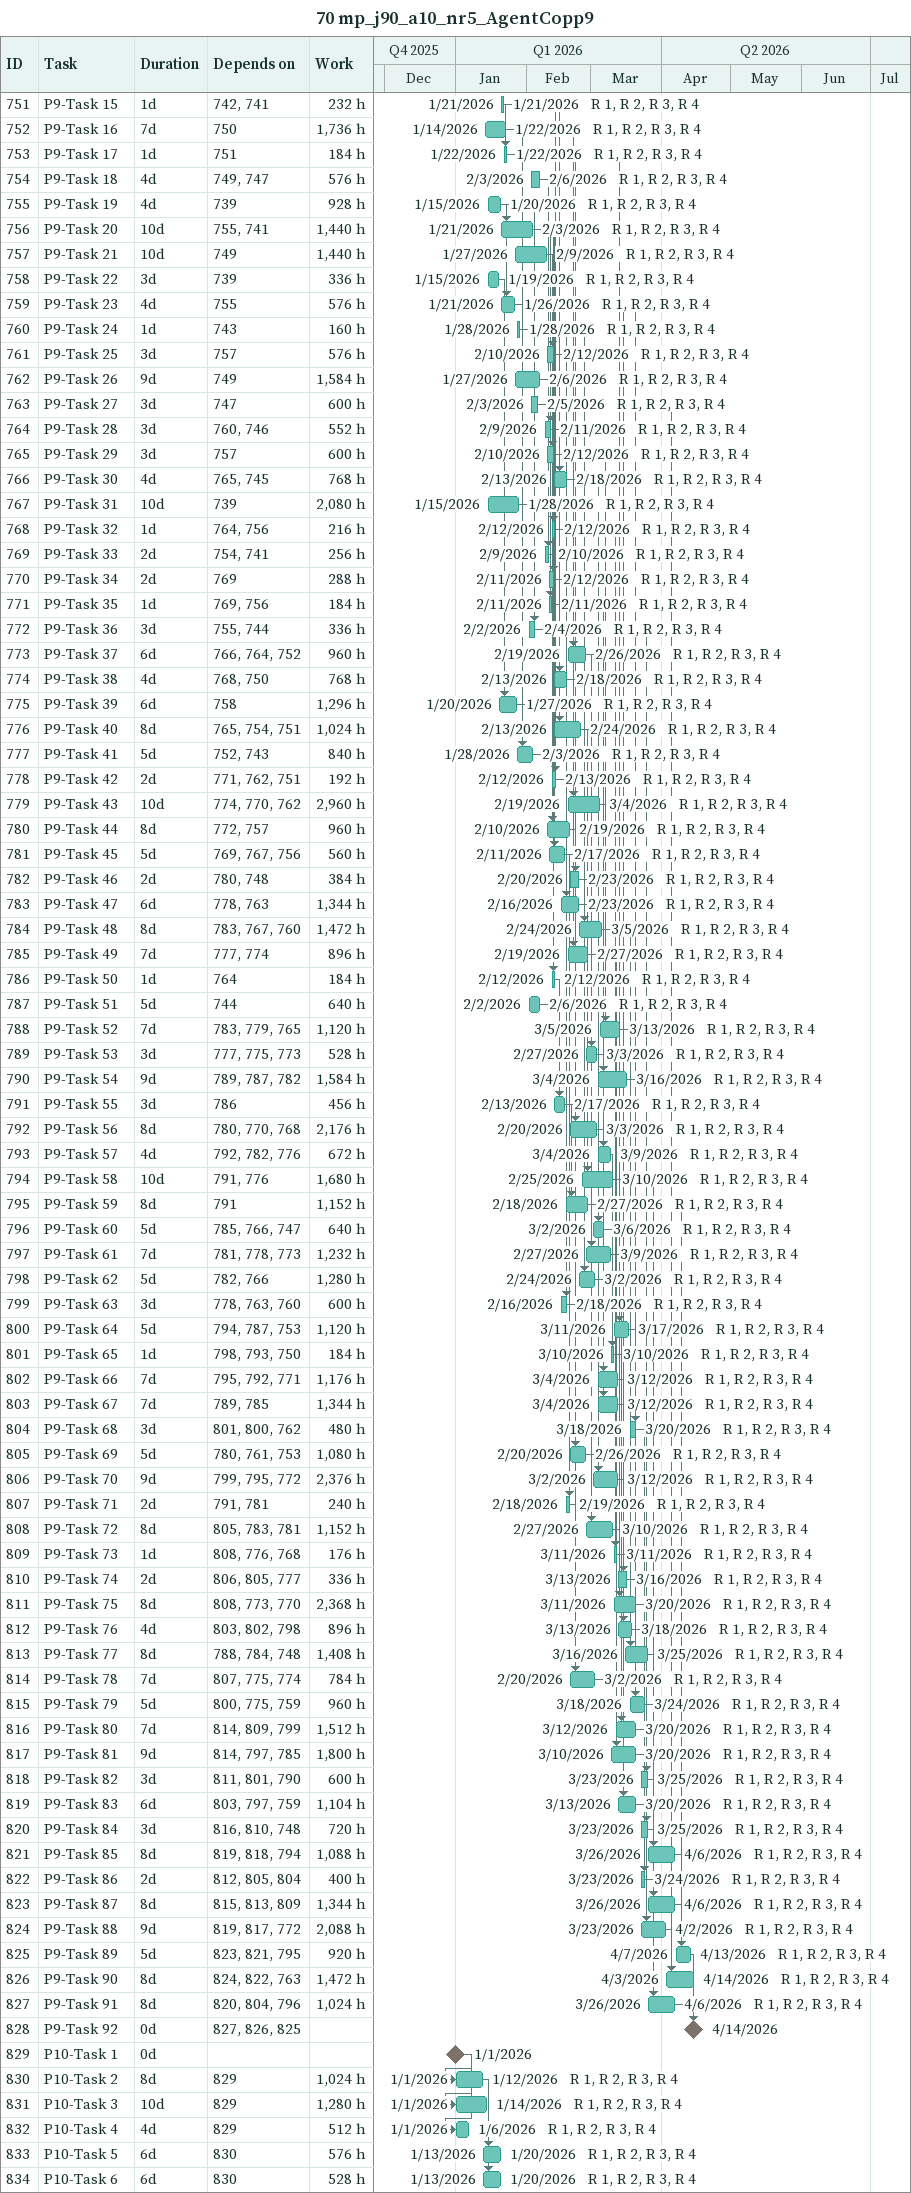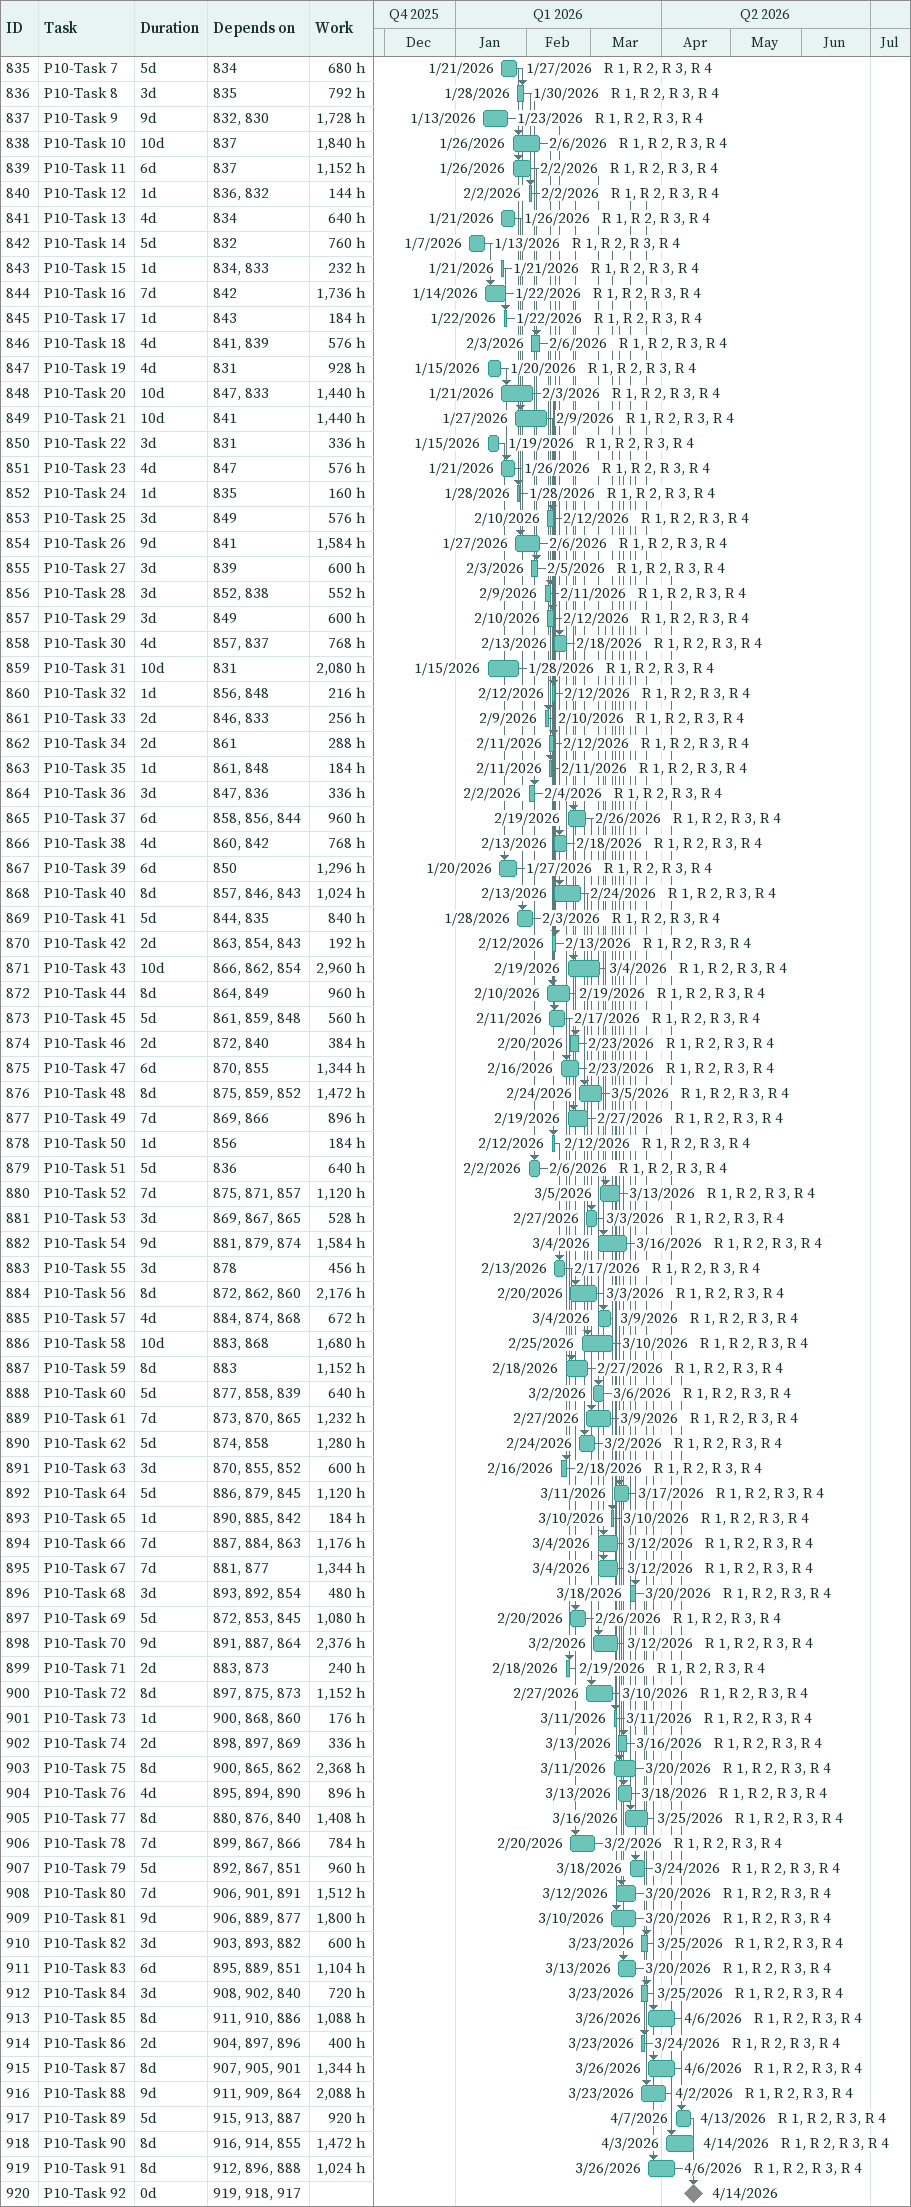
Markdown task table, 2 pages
70 mp_j90_a10_nr5_AgentCopp9

| ID | Task | Duration | Start | Finish | Predecessors | Resources | Work (h) |
|---|---|---|---|---|---|---|---|
| 751 | P9-Task 15 | 1d | 2026-01-21 | 2026-01-21 | 742, 741 | R 1, R 2, R 3, R 4 | 232 |
| 752 | P9-Task 16 | 7d | 2026-01-14 | 2026-01-22 | 750 | R 1, R 2, R 3, R 4 | 1736 |
| 753 | P9-Task 17 | 1d | 2026-01-22 | 2026-01-22 | 751 | R 1, R 2, R 3, R 4 | 184 |
| 754 | P9-Task 18 | 4d | 2026-02-03 | 2026-02-06 | 749, 747 | R 1, R 2, R 3, R 4 | 576 |
| 755 | P9-Task 19 | 4d | 2026-01-15 | 2026-01-20 | 739 | R 1, R 2, R 3, R 4 | 928 |
| 756 | P9-Task 20 | 10d | 2026-01-21 | 2026-02-03 | 755, 741 | R 1, R 2, R 3, R 4 | 1440 |
| 757 | P9-Task 21 | 10d | 2026-01-27 | 2026-02-09 | 749 | R 1, R 2, R 3, R 4 | 1440 |
| 758 | P9-Task 22 | 3d | 2026-01-15 | 2026-01-19 | 739 | R 1, R 2, R 3, R 4 | 336 |
| 759 | P9-Task 23 | 4d | 2026-01-21 | 2026-01-26 | 755 | R 1, R 2, R 3, R 4 | 576 |
| 760 | P9-Task 24 | 1d | 2026-01-28 | 2026-01-28 | 743 | R 1, R 2, R 3, R 4 | 160 |
| 761 | P9-Task 25 | 3d | 2026-02-10 | 2026-02-12 | 757 | R 1, R 2, R 3, R 4 | 576 |
| 762 | P9-Task 26 | 9d | 2026-01-27 | 2026-02-06 | 749 | R 1, R 2, R 3, R 4 | 1584 |
| 763 | P9-Task 27 | 3d | 2026-02-03 | 2026-02-05 | 747 | R 1, R 2, R 3, R 4 | 600 |
| 764 | P9-Task 28 | 3d | 2026-02-09 | 2026-02-11 | 760, 746 | R 1, R 2, R 3, R 4 | 552 |
| 765 | P9-Task 29 | 3d | 2026-02-10 | 2026-02-12 | 757 | R 1, R 2, R 3, R 4 | 600 |
| 766 | P9-Task 30 | 4d | 2026-02-13 | 2026-02-18 | 765, 745 | R 1, R 2, R 3, R 4 | 768 |
| 767 | P9-Task 31 | 10d | 2026-01-15 | 2026-01-28 | 739 | R 1, R 2, R 3, R 4 | 2080 |
| 768 | P9-Task 32 | 1d | 2026-02-12 | 2026-02-12 | 764, 756 | R 1, R 2, R 3, R 4 | 216 |
| 769 | P9-Task 33 | 2d | 2026-02-09 | 2026-02-10 | 754, 741 | R 1, R 2, R 3, R 4 | 256 |
| 770 | P9-Task 34 | 2d | 2026-02-11 | 2026-02-12 | 769 | R 1, R 2, R 3, R 4 | 288 |
| 771 | P9-Task 35 | 1d | 2026-02-11 | 2026-02-11 | 769, 756 | R 1, R 2, R 3, R 4 | 184 |
| 772 | P9-Task 36 | 3d | 2026-02-02 | 2026-02-04 | 755, 744 | R 1, R 2, R 3, R 4 | 336 |
| 773 | P9-Task 37 | 6d | 2026-02-19 | 2026-02-26 | 766, 764, 752 | R 1, R 2, R 3, R 4 | 960 |
| 774 | P9-Task 38 | 4d | 2026-02-13 | 2026-02-18 | 768, 750 | R 1, R 2, R 3, R 4 | 768 |
| 775 | P9-Task 39 | 6d | 2026-01-20 | 2026-01-27 | 758 | R 1, R 2, R 3, R 4 | 1296 |
| 776 | P9-Task 40 | 8d | 2026-02-13 | 2026-02-24 | 765, 754, 751 | R 1, R 2, R 3, R 4 | 1024 |
| 777 | P9-Task 41 | 5d | 2026-01-28 | 2026-02-03 | 752, 743 | R 1, R 2, R 3, R 4 | 840 |
| 778 | P9-Task 42 | 2d | 2026-02-12 | 2026-02-13 | 771, 762, 751 | R 1, R 2, R 3, R 4 | 192 |
| 779 | P9-Task 43 | 10d | 2026-02-19 | 2026-03-04 | 774, 770, 762 | R 1, R 2, R 3, R 4 | 2960 |
| 780 | P9-Task 44 | 8d | 2026-02-10 | 2026-02-19 | 772, 757 | R 1, R 2, R 3, R 4 | 960 |
| 781 | P9-Task 45 | 5d | 2026-02-11 | 2026-02-17 | 769, 767, 756 | R 1, R 2, R 3, R 4 | 560 |
| 782 | P9-Task 46 | 2d | 2026-02-20 | 2026-02-23 | 780, 748 | R 1, R 2, R 3, R 4 | 384 |
| 783 | P9-Task 47 | 6d | 2026-02-16 | 2026-02-23 | 778, 763 | R 1, R 2, R 3, R 4 | 1344 |
| 784 | P9-Task 48 | 8d | 2026-02-24 | 2026-03-05 | 783, 767, 760 | R 1, R 2, R 3, R 4 | 1472 |
| 785 | P9-Task 49 | 7d | 2026-02-19 | 2026-02-27 | 777, 774 | R 1, R 2, R 3, R 4 | 896 |
| 786 | P9-Task 50 | 1d | 2026-02-12 | 2026-02-12 | 764 | R 1, R 2, R 3, R 4 | 184 |
| 787 | P9-Task 51 | 5d | 2026-02-02 | 2026-02-06 | 744 | R 1, R 2, R 3, R 4 | 640 |
| 788 | P9-Task 52 | 7d | 2026-03-05 | 2026-03-13 | 783, 779, 765 | R 1, R 2, R 3, R 4 | 1120 |
| 789 | P9-Task 53 | 3d | 2026-02-27 | 2026-03-03 | 777, 775, 773 | R 1, R 2, R 3, R 4 | 528 |
| 790 | P9-Task 54 | 9d | 2026-03-04 | 2026-03-16 | 789, 787, 782 | R 1, R 2, R 3, R 4 | 1584 |
| 791 | P9-Task 55 | 3d | 2026-02-13 | 2026-02-17 | 786 | R 1, R 2, R 3, R 4 | 456 |
| 792 | P9-Task 56 | 8d | 2026-02-20 | 2026-03-03 | 780, 770, 768 | R 1, R 2, R 3, R 4 | 2176 |
| 793 | P9-Task 57 | 4d | 2026-03-04 | 2026-03-09 | 792, 782, 776 | R 1, R 2, R 3, R 4 | 672 |
| 794 | P9-Task 58 | 10d | 2026-02-25 | 2026-03-10 | 791, 776 | R 1, R 2, R 3, R 4 | 1680 |
| 795 | P9-Task 59 | 8d | 2026-02-18 | 2026-02-27 | 791 | R 1, R 2, R 3, R 4 | 1152 |
| 796 | P9-Task 60 | 5d | 2026-03-02 | 2026-03-06 | 785, 766, 747 | R 1, R 2, R 3, R 4 | 640 |
| 797 | P9-Task 61 | 7d | 2026-02-27 | 2026-03-09 | 781, 778, 773 | R 1, R 2, R 3, R 4 | 1232 |
| 798 | P9-Task 62 | 5d | 2026-02-24 | 2026-03-02 | 782, 766 | R 1, R 2, R 3, R 4 | 1280 |
| 799 | P9-Task 63 | 3d | 2026-02-16 | 2026-02-18 | 778, 763, 760 | R 1, R 2, R 3, R 4 | 600 |
| 800 | P9-Task 64 | 5d | 2026-03-11 | 2026-03-17 | 794, 787, 753 | R 1, R 2, R 3, R 4 | 1120 |
| 801 | P9-Task 65 | 1d | 2026-03-10 | 2026-03-10 | 798, 793, 750 | R 1, R 2, R 3, R 4 | 184 |
| 802 | P9-Task 66 | 7d | 2026-03-04 | 2026-03-12 | 795, 792, 771 | R 1, R 2, R 3, R 4 | 1176 |
| 803 | P9-Task 67 | 7d | 2026-03-04 | 2026-03-12 | 789, 785 | R 1, R 2, R 3, R 4 | 1344 |
| 804 | P9-Task 68 | 3d | 2026-03-18 | 2026-03-20 | 801, 800, 762 | R 1, R 2, R 3, R 4 | 480 |
| 805 | P9-Task 69 | 5d | 2026-02-20 | 2026-02-26 | 780, 761, 753 | R 1, R 2, R 3, R 4 | 1080 |
| 806 | P9-Task 70 | 9d | 2026-03-02 | 2026-03-12 | 799, 795, 772 | R 1, R 2, R 3, R 4 | 2376 |
| 807 | P9-Task 71 | 2d | 2026-02-18 | 2026-02-19 | 791, 781 | R 1, R 2, R 3, R 4 | 240 |
| 808 | P9-Task 72 | 8d | 2026-02-27 | 2026-03-10 | 805, 783, 781 | R 1, R 2, R 3, R 4 | 1152 |
| 809 | P9-Task 73 | 1d | 2026-03-11 | 2026-03-11 | 808, 776, 768 | R 1, R 2, R 3, R 4 | 176 |
| 810 | P9-Task 74 | 2d | 2026-03-13 | 2026-03-16 | 806, 805, 777 | R 1, R 2, R 3, R 4 | 336 |
| 811 | P9-Task 75 | 8d | 2026-03-11 | 2026-03-20 | 808, 773, 770 | R 1, R 2, R 3, R 4 | 2368 |
| 812 | P9-Task 76 | 4d | 2026-03-13 | 2026-03-18 | 803, 802, 798 | R 1, R 2, R 3, R 4 | 896 |
| 813 | P9-Task 77 | 8d | 2026-03-16 | 2026-03-25 | 788, 784, 748 | R 1, R 2, R 3, R 4 | 1408 |
| 814 | P9-Task 78 | 7d | 2026-02-20 | 2026-03-02 | 807, 775, 774 | R 1, R 2, R 3, R 4 | 784 |
| 815 | P9-Task 79 | 5d | 2026-03-18 | 2026-03-24 | 800, 775, 759 | R 1, R 2, R 3, R 4 | 960 |
| 816 | P9-Task 80 | 7d | 2026-03-12 | 2026-03-20 | 814, 809, 799 | R 1, R 2, R 3, R 4 | 1512 |
| 817 | P9-Task 81 | 9d | 2026-03-10 | 2026-03-20 | 814, 797, 785 | R 1, R 2, R 3, R 4 | 1800 |
| 818 | P9-Task 82 | 3d | 2026-03-23 | 2026-03-25 | 811, 801, 790 | R 1, R 2, R 3, R 4 | 600 |
| 819 | P9-Task 83 | 6d | 2026-03-13 | 2026-03-20 | 803, 797, 759 | R 1, R 2, R 3, R 4 | 1104 |
| 820 | P9-Task 84 | 3d | 2026-03-23 | 2026-03-25 | 816, 810, 748 | R 1, R 2, R 3, R 4 | 720 |
| 821 | P9-Task 85 | 8d | 2026-03-26 | 2026-04-06 | 819, 818, 794 | R 1, R 2, R 3, R 4 | 1088 |
| 822 | P9-Task 86 | 2d | 2026-03-23 | 2026-03-24 | 812, 805, 804 | R 1, R 2, R 3, R 4 | 400 |
| 823 | P9-Task 87 | 8d | 2026-03-26 | 2026-04-06 | 815, 813, 809 | R 1, R 2, R 3, R 4 | 1344 |
| 824 | P9-Task 88 | 9d | 2026-03-23 | 2026-04-02 | 819, 817, 772 | R 1, R 2, R 3, R 4 | 2088 |
| 825 | P9-Task 89 | 5d | 2026-04-07 | 2026-04-13 | 823, 821, 795 | R 1, R 2, R 3, R 4 | 920 |
| 826 | P9-Task 90 | 8d | 2026-04-03 | 2026-04-14 | 824, 822, 763 | R 1, R 2, R 3, R 4 | 1472 |
| 827 | P9-Task 91 | 8d | 2026-03-26 | 2026-04-06 | 820, 804, 796 | R 1, R 2, R 3, R 4 | 1024 |
| 828 | P9-Task 92 | 0d | 2026-04-14 | 2026-04-14 | 827, 826, 825 |  |  |
| 829 | P10-Task 1 | 0d | 2026-01-01 | 2026-01-01 |  |  |  |
| 830 | P10-Task 2 | 8d | 2026-01-01 | 2026-01-12 | 829 | R 1, R 2, R 3, R 4 | 1024 |
| 831 | P10-Task 3 | 10d | 2026-01-01 | 2026-01-14 | 829 | R 1, R 2, R 3, R 4 | 1280 |
| 832 | P10-Task 4 | 4d | 2026-01-01 | 2026-01-06 | 829 | R 1, R 2, R 3, R 4 | 512 |
| 833 | P10-Task 5 | 6d | 2026-01-13 | 2026-01-20 | 830 | R 1, R 2, R 3, R 4 | 576 |
| 834 | P10-Task 6 | 6d | 2026-01-13 | 2026-01-20 | 830 | R 1, R 2, R 3, R 4 | 528 |
| 835 | P10-Task 7 | 5d | 2026-01-21 | 2026-01-27 | 834 | R 1, R 2, R 3, R 4 | 680 |
| 836 | P10-Task 8 | 3d | 2026-01-28 | 2026-01-30 | 835 | R 1, R 2, R 3, R 4 | 792 |
| 837 | P10-Task 9 | 9d | 2026-01-13 | 2026-01-23 | 832, 830 | R 1, R 2, R 3, R 4 | 1728 |
| 838 | P10-Task 10 | 10d | 2026-01-26 | 2026-02-06 | 837 | R 1, R 2, R 3, R 4 | 1840 |
| 839 | P10-Task 11 | 6d | 2026-01-26 | 2026-02-02 | 837 | R 1, R 2, R 3, R 4 | 1152 |
| 840 | P10-Task 12 | 1d | 2026-02-02 | 2026-02-02 | 836, 832 | R 1, R 2, R 3, R 4 | 144 |
| 841 | P10-Task 13 | 4d | 2026-01-21 | 2026-01-26 | 834 | R 1, R 2, R 3, R 4 | 640 |
| 842 | P10-Task 14 | 5d | 2026-01-07 | 2026-01-13 | 832 | R 1, R 2, R 3, R 4 | 760 |
| 843 | P10-Task 15 | 1d | 2026-01-21 | 2026-01-21 | 834, 833 | R 1, R 2, R 3, R 4 | 232 |
| 844 | P10-Task 16 | 7d | 2026-01-14 | 2026-01-22 | 842 | R 1, R 2, R 3, R 4 | 1736 |
| 845 | P10-Task 17 | 1d | 2026-01-22 | 2026-01-22 | 843 | R 1, R 2, R 3, R 4 | 184 |
| 846 | P10-Task 18 | 4d | 2026-02-03 | 2026-02-06 | 841, 839 | R 1, R 2, R 3, R 4 | 576 |
| 847 | P10-Task 19 | 4d | 2026-01-15 | 2026-01-20 | 831 | R 1, R 2, R 3, R 4 | 928 |
| 848 | P10-Task 20 | 10d | 2026-01-21 | 2026-02-03 | 847, 833 | R 1, R 2, R 3, R 4 | 1440 |
| 849 | P10-Task 21 | 10d | 2026-01-27 | 2026-02-09 | 841 | R 1, R 2, R 3, R 4 | 1440 |
| 850 | P10-Task 22 | 3d | 2026-01-15 | 2026-01-19 | 831 | R 1, R 2, R 3, R 4 | 336 |
| 851 | P10-Task 23 | 4d | 2026-01-21 | 2026-01-26 | 847 | R 1, R 2, R 3, R 4 | 576 |
| 852 | P10-Task 24 | 1d | 2026-01-28 | 2026-01-28 | 835 | R 1, R 2, R 3, R 4 | 160 |
| 853 | P10-Task 25 | 3d | 2026-02-10 | 2026-02-12 | 849 | R 1, R 2, R 3, R 4 | 576 |
| 854 | P10-Task 26 | 9d | 2026-01-27 | 2026-02-06 | 841 | R 1, R 2, R 3, R 4 | 1584 |
| 855 | P10-Task 27 | 3d | 2026-02-03 | 2026-02-05 | 839 | R 1, R 2, R 3, R 4 | 600 |
| 856 | P10-Task 28 | 3d | 2026-02-09 | 2026-02-11 | 852, 838 | R 1, R 2, R 3, R 4 | 552 |
| 857 | P10-Task 29 | 3d | 2026-02-10 | 2026-02-12 | 849 | R 1, R 2, R 3, R 4 | 600 |
| 858 | P10-Task 30 | 4d | 2026-02-13 | 2026-02-18 | 857, 837 | R 1, R 2, R 3, R 4 | 768 |
| 859 | P10-Task 31 | 10d | 2026-01-15 | 2026-01-28 | 831 | R 1, R 2, R 3, R 4 | 2080 |
| 860 | P10-Task 32 | 1d | 2026-02-12 | 2026-02-12 | 856, 848 | R 1, R 2, R 3, R 4 | 216 |
| 861 | P10-Task 33 | 2d | 2026-02-09 | 2026-02-10 | 846, 833 | R 1, R 2, R 3, R 4 | 256 |
| 862 | P10-Task 34 | 2d | 2026-02-11 | 2026-02-12 | 861 | R 1, R 2, R 3, R 4 | 288 |
| 863 | P10-Task 35 | 1d | 2026-02-11 | 2026-02-11 | 861, 848 | R 1, R 2, R 3, R 4 | 184 |
| 864 | P10-Task 36 | 3d | 2026-02-02 | 2026-02-04 | 847, 836 | R 1, R 2, R 3, R 4 | 336 |
| 865 | P10-Task 37 | 6d | 2026-02-19 | 2026-02-26 | 858, 856, 844 | R 1, R 2, R 3, R 4 | 960 |
| 866 | P10-Task 38 | 4d | 2026-02-13 | 2026-02-18 | 860, 842 | R 1, R 2, R 3, R 4 | 768 |
| 867 | P10-Task 39 | 6d | 2026-01-20 | 2026-01-27 | 850 | R 1, R 2, R 3, R 4 | 1296 |
| 868 | P10-Task 40 | 8d | 2026-02-13 | 2026-02-24 | 857, 846, 843 | R 1, R 2, R 3, R 4 | 1024 |
| 869 | P10-Task 41 | 5d | 2026-01-28 | 2026-02-03 | 844, 835 | R 1, R 2, R 3, R 4 | 840 |
| 870 | P10-Task 42 | 2d | 2026-02-12 | 2026-02-13 | 863, 854, 843 | R 1, R 2, R 3, R 4 | 192 |
| 871 | P10-Task 43 | 10d | 2026-02-19 | 2026-03-04 | 866, 862, 854 | R 1, R 2, R 3, R 4 | 2960 |
| 872 | P10-Task 44 | 8d | 2026-02-10 | 2026-02-19 | 864, 849 | R 1, R 2, R 3, R 4 | 960 |
| 873 | P10-Task 45 | 5d | 2026-02-11 | 2026-02-17 | 861, 859, 848 | R 1, R 2, R 3, R 4 | 560 |
| 874 | P10-Task 46 | 2d | 2026-02-20 | 2026-02-23 | 872, 840 | R 1, R 2, R 3, R 4 | 384 |
| 875 | P10-Task 47 | 6d | 2026-02-16 | 2026-02-23 | 870, 855 | R 1, R 2, R 3, R 4 | 1344 |
| 876 | P10-Task 48 | 8d | 2026-02-24 | 2026-03-05 | 875, 859, 852 | R 1, R 2, R 3, R 4 | 1472 |
| 877 | P10-Task 49 | 7d | 2026-02-19 | 2026-02-27 | 869, 866 | R 1, R 2, R 3, R 4 | 896 |
| 878 | P10-Task 50 | 1d | 2026-02-12 | 2026-02-12 | 856 | R 1, R 2, R 3, R 4 | 184 |
| 879 | P10-Task 51 | 5d | 2026-02-02 | 2026-02-06 | 836 | R 1, R 2, R 3, R 4 | 640 |
| 880 | P10-Task 52 | 7d | 2026-03-05 | 2026-03-13 | 875, 871, 857 | R 1, R 2, R 3, R 4 | 1120 |
| 881 | P10-Task 53 | 3d | 2026-02-27 | 2026-03-03 | 869, 867, 865 | R 1, R 2, R 3, R 4 | 528 |
| 882 | P10-Task 54 | 9d | 2026-03-04 | 2026-03-16 | 881, 879, 874 | R 1, R 2, R 3, R 4 | 1584 |
| 883 | P10-Task 55 | 3d | 2026-02-13 | 2026-02-17 | 878 | R 1, R 2, R 3, R 4 | 456 |
| 884 | P10-Task 56 | 8d | 2026-02-20 | 2026-03-03 | 872, 862, 860 | R 1, R 2, R 3, R 4 | 2176 |
| 885 | P10-Task 57 | 4d | 2026-03-04 | 2026-03-09 | 884, 874, 868 | R 1, R 2, R 3, R 4 | 672 |
| 886 | P10-Task 58 | 10d | 2026-02-25 | 2026-03-10 | 883, 868 | R 1, R 2, R 3, R 4 | 1680 |
| 887 | P10-Task 59 | 8d | 2026-02-18 | 2026-02-27 | 883 | R 1, R 2, R 3, R 4 | 1152 |
| 888 | P10-Task 60 | 5d | 2026-03-02 | 2026-03-06 | 877, 858, 839 | R 1, R 2, R 3, R 4 | 640 |
| 889 | P10-Task 61 | 7d | 2026-02-27 | 2026-03-09 | 873, 870, 865 | R 1, R 2, R 3, R 4 | 1232 |
| 890 | P10-Task 62 | 5d | 2026-02-24 | 2026-03-02 | 874, 858 | R 1, R 2, R 3, R 4 | 1280 |
| 891 | P10-Task 63 | 3d | 2026-02-16 | 2026-02-18 | 870, 855, 852 | R 1, R 2, R 3, R 4 | 600 |
| 892 | P10-Task 64 | 5d | 2026-03-11 | 2026-03-17 | 886, 879, 845 | R 1, R 2, R 3, R 4 | 1120 |
| 893 | P10-Task 65 | 1d | 2026-03-10 | 2026-03-10 | 890, 885, 842 | R 1, R 2, R 3, R 4 | 184 |
| 894 | P10-Task 66 | 7d | 2026-03-04 | 2026-03-12 | 887, 884, 863 | R 1, R 2, R 3, R 4 | 1176 |
| 895 | P10-Task 67 | 7d | 2026-03-04 | 2026-03-12 | 881, 877 | R 1, R 2, R 3, R 4 | 1344 |
| 896 | P10-Task 68 | 3d | 2026-03-18 | 2026-03-20 | 893, 892, 854 | R 1, R 2, R 3, R 4 | 480 |
| 897 | P10-Task 69 | 5d | 2026-02-20 | 2026-02-26 | 872, 853, 845 | R 1, R 2, R 3, R 4 | 1080 |
| 898 | P10-Task 70 | 9d | 2026-03-02 | 2026-03-12 | 891, 887, 864 | R 1, R 2, R 3, R 4 | 2376 |
| 899 | P10-Task 71 | 2d | 2026-02-18 | 2026-02-19 | 883, 873 | R 1, R 2, R 3, R 4 | 240 |
| 900 | P10-Task 72 | 8d | 2026-02-27 | 2026-03-10 | 897, 875, 873 | R 1, R 2, R 3, R 4 | 1152 |
| 901 | P10-Task 73 | 1d | 2026-03-11 | 2026-03-11 | 900, 868, 860 | R 1, R 2, R 3, R 4 | 176 |
| 902 | P10-Task 74 | 2d | 2026-03-13 | 2026-03-16 | 898, 897, 869 | R 1, R 2, R 3, R 4 | 336 |
| 903 | P10-Task 75 | 8d | 2026-03-11 | 2026-03-20 | 900, 865, 862 | R 1, R 2, R 3, R 4 | 2368 |
| 904 | P10-Task 76 | 4d | 2026-03-13 | 2026-03-18 | 895, 894, 890 | R 1, R 2, R 3, R 4 | 896 |
| 905 | P10-Task 77 | 8d | 2026-03-16 | 2026-03-25 | 880, 876, 840 | R 1, R 2, R 3, R 4 | 1408 |
| 906 | P10-Task 78 | 7d | 2026-02-20 | 2026-03-02 | 899, 867, 866 | R 1, R 2, R 3, R 4 | 784 |
| 907 | P10-Task 79 | 5d | 2026-03-18 | 2026-03-24 | 892, 867, 851 | R 1, R 2, R 3, R 4 | 960 |
| 908 | P10-Task 80 | 7d | 2026-03-12 | 2026-03-20 | 906, 901, 891 | R 1, R 2, R 3, R 4 | 1512 |
| 909 | P10-Task 81 | 9d | 2026-03-10 | 2026-03-20 | 906, 889, 877 | R 1, R 2, R 3, R 4 | 1800 |
| 910 | P10-Task 82 | 3d | 2026-03-23 | 2026-03-25 | 903, 893, 882 | R 1, R 2, R 3, R 4 | 600 |
| 911 | P10-Task 83 | 6d | 2026-03-13 | 2026-03-20 | 895, 889, 851 | R 1, R 2, R 3, R 4 | 1104 |
| 912 | P10-Task 84 | 3d | 2026-03-23 | 2026-03-25 | 908, 902, 840 | R 1, R 2, R 3, R 4 | 720 |
| 913 | P10-Task 85 | 8d | 2026-03-26 | 2026-04-06 | 911, 910, 886 | R 1, R 2, R 3, R 4 | 1088 |
| 914 | P10-Task 86 | 2d | 2026-03-23 | 2026-03-24 | 904, 897, 896 | R 1, R 2, R 3, R 4 | 400 |
| 915 | P10-Task 87 | 8d | 2026-03-26 | 2026-04-06 | 907, 905, 901 | R 1, R 2, R 3, R 4 | 1344 |
| 916 | P10-Task 88 | 9d | 2026-03-23 | 2026-04-02 | 911, 909, 864 | R 1, R 2, R 3, R 4 | 2088 |
| 917 | P10-Task 89 | 5d | 2026-04-07 | 2026-04-13 | 915, 913, 887 | R 1, R 2, R 3, R 4 | 920 |
| 918 | P10-Task 90 | 8d | 2026-04-03 | 2026-04-14 | 916, 914, 855 | R 1, R 2, R 3, R 4 | 1472 |
| 919 | P10-Task 91 | 8d | 2026-03-26 | 2026-04-06 | 912, 896, 888 | R 1, R 2, R 3, R 4 | 1024 |
| 920 | P10-Task 92 | 0d | 2026-04-14 | 2026-04-14 | 919, 918, 917 |  |  |
